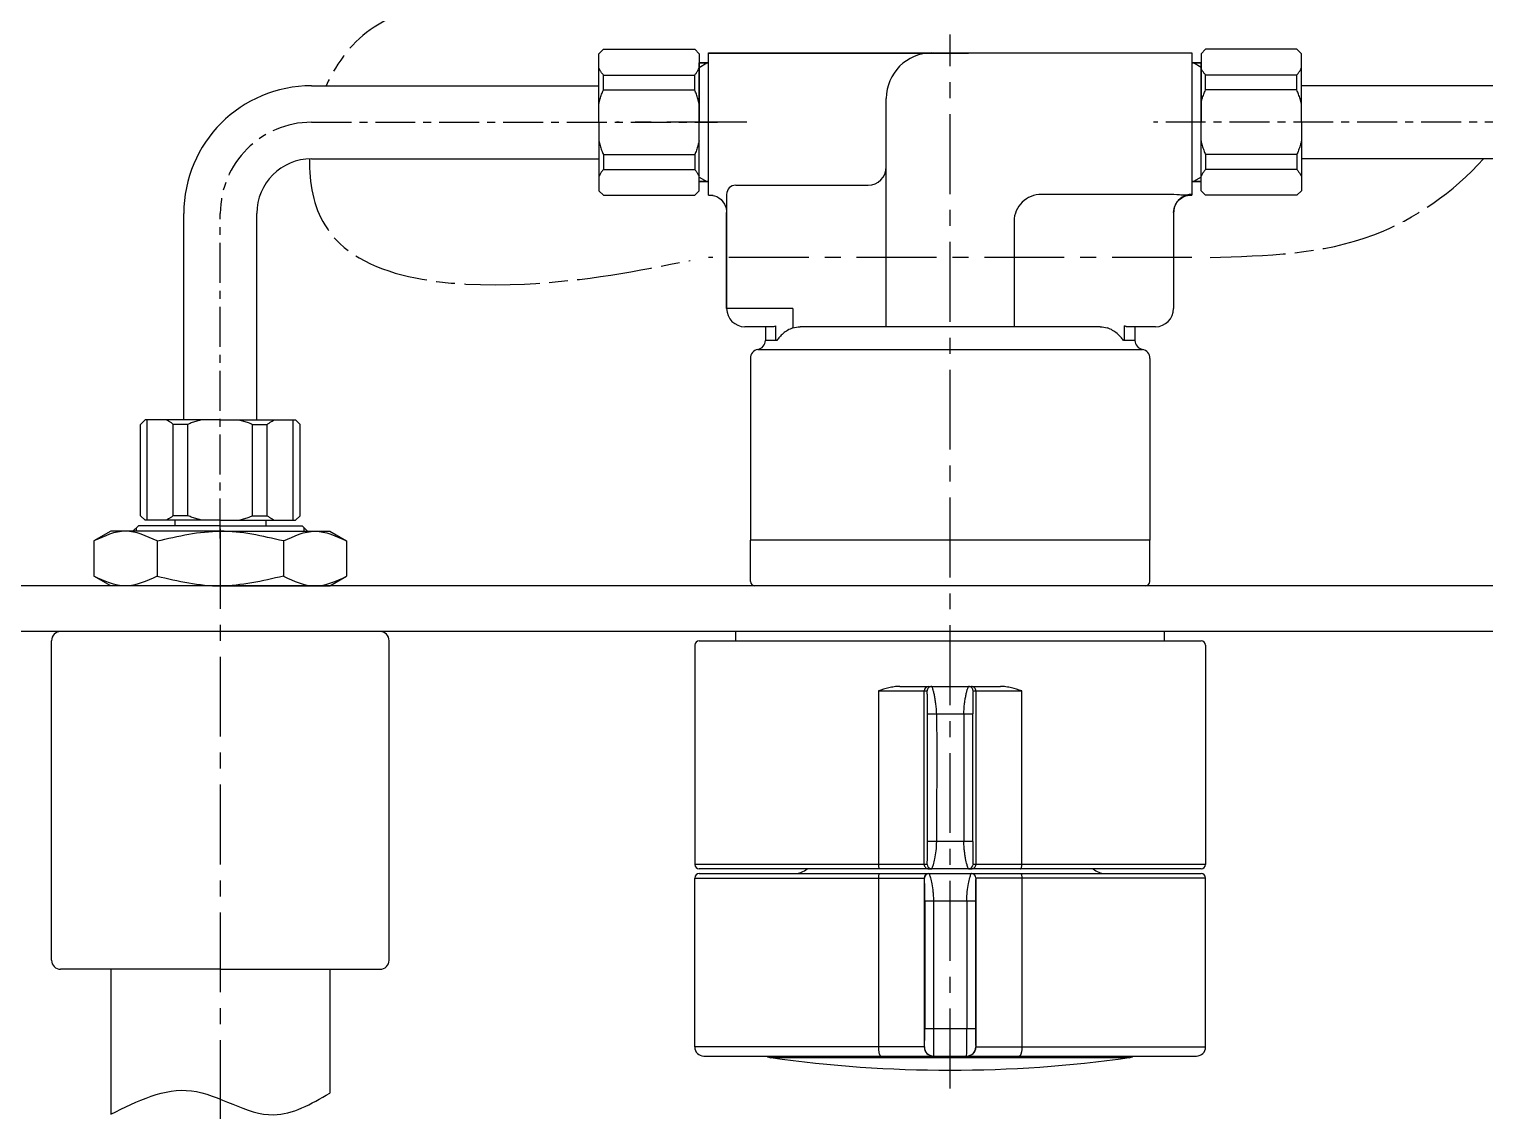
# Model space of a CAD drawing. Extents: x 9929 to 10523, y -3370 to -2950.
# Drawn here: x 10014.2 to 10173.8, y -3130.2 to -3010.8 of the extents above; entities that cross this region are included whole.
import ezdxf

# ---------------------------------------------------------------- set-up
doc = ezdxf.new("R2010")
doc.units = 0
doc.header["$LTSCALE"] = 7
doc.header["$MEASUREMENT"] = 0
doc.linetypes.add('CENTER', pattern=[2, 1.25, -0.25, 0.25, -0.25])
doc.linetypes.add('CHAIN', pattern=[0.3543, 0.2362, -0.0295, 0.0591, -0.0295])
doc.layers.get('0').update_dxf_attribs({"color": 2, "linetype": 'CONTINUOUS'})
for name, color, linetype in [('CENTER', 1, 'CENTER'), ('CL', 1, 'CENTER'), ('D', 2, 'CONTINUOUS'), ('DIM', 2, 'CONTINUOUS'), ('DWG', 7, 'CONTINUOUS')]:
    doc.layers.add(name, color=color, linetype=linetype)

msp = doc.modelspace()

# ---------------------------------------------------------------- linework, layer by layer
at = {"color": 7, "linetype": 'Continuous'}
for p, q in [((10077.14, -3017.45), (10077.14, -3015.83)), ((10077.14, -3015.83), (10087.14, -3015.83)), ((10087.14, -3017.45), (10087.14, -3015.83)), ((10143.14, -3017.45), (10143.14, -3015.83)), ((10153.14, -3015.83), (10143.14, -3015.83)), ((10153.14, -3017.45), (10153.14, -3015.83)), ((10077.14, -3017.45), (10087.14, -3017.45)), ((10153.14, -3017.45), (10143.14, -3017.45)), ((10077.14, -3024.53), (10077.14, -3026.15)), ((10077.14, -3024.53), (10087.14, -3024.53)), ((10087.14, -3024.53), (10087.14, -3026.15)), ((10143.14, -3024.53), (10143.14, -3026.15)), ((10153.14, -3024.53), (10143.14, -3024.53)), ((10153.14, -3024.53), (10153.14, -3026.15)), ((10077.14, -3026.15), (10087.14, -3026.15)), ((10153.14, -3026.15), (10143.14, -3026.15)), ((10026.39, -3054.09), (10026.89, -3053.59)), ((10026.39, -3064.09), (10026.39, -3054.09)), ((10035.14, -3053.59), (10026.89, -3053.59)), ((10031.59, -3054.09), (10029.98, -3054.09)), ((10029.98, -3064.09), (10029.98, -3054.09)), ((10031.59, -3064.09), (10031.59, -3054.09)), ((10035.14, -3053.59), (10043.39, -3053.59)), ((10038.68, -3054.09), (10040.29, -3054.09)), ((10038.68, -3064.09), (10038.68, -3054.09)), ((10040.29, -3064.09), (10040.29, -3054.09)), ((10043.89, -3054.09), (10043.39, -3053.59)), ((10043.89, -3064.09), (10043.89, -3054.09)), ((10026.16, -3065.19), (10025.56, -3065.79)), ((10035.14, -3065.19), (10026.16, -3065.19)), ((10026.89, -3064.59), (10026.39, -3064.09)), ((10035.14, -3064.59), (10026.89, -3064.59)), ((10031.59, -3064.09), (10029.98, -3064.09)), ((10030.14, -3064.59), (10030.14, -3065.17)), ((10035.14, -3064.59), (10043.39, -3064.59)), ((10035.14, -3065.19), (10044.11, -3065.19)), ((10038.68, -3064.09), (10040.29, -3064.09)), ((10040.14, -3064.59), (10040.14, -3065.17)), ((10043.39, -3064.59), (10043.89, -3064.09)), ((10044.11, -3065.19), (10044.71, -3065.79)), ((10115.14, -3071.79), (9965.14, -3071.79)), ((10265.14, -3071.79), (10115.14, -3071.79)), ((10115.14, -3076.79), (9966.64, -3076.79)), ((10016.64, -3112.79), (10016.64, -3077.79)), ((10053.64, -3112.79), (10053.64, -3077.79)), ((10087.64, -3077.79), (10142.64, -3077.79)), ((10091.64, -3077.79), (10091.64, -3076.79)), ((10179.64, -3076.79), (10115.14, -3076.79)), ((10138.64, -3077.79), (10138.64, -3076.79)), ((10087.14, -3078.29), (10087.14, -3102.29)), ((10143.14, -3078.29), (10143.14, -3102.29)), ((10109.61, -3082.79), (10117.47, -3082.79)), ((10117.5, -3082.79), (10120.66, -3082.79)), ((10107.27, -3083.29), (10107.27, -3102.29)), ((10107.27, -3083.29), (10112.3, -3083.29)), ((10112.3, -3102.29), (10112.3, -3083.29)), ((10112.3, -3083.29), (10112.62, -3083.29)), ((10117.65, -3083.29), (10123, -3083.29)), ((10117.97, -3083.29), (10117.97, -3102.29)), ((10123, -3102.29), (10123, -3083.29)), ((10112.65, -3085.79), (10117.62, -3085.79)), ((10116.64, -3085.79), (10116.64, -3099.79)), ((10117.62, -3099.79), (10112.65, -3099.79)), ((10112.3, -3102.29), (10087.14, -3102.29)), ((10113.11, -3102.79), (10087.63, -3102.79)), ((10087.64, -3103.29), (10112.81, -3103.29)), ((10112.62, -3102.29), (10112.3, -3102.29)), ((10112.8, -3102.79), (10113.1, -3102.79)), ((10112.82, -3103.29), (10112.8, -3103.29)), ((10112.81, -3103.29), (10112.81, -3103.29)), ((10112.82, -3103.29), (10117.45, -3103.29)), ((10113.03, -3102.78), (10113.12, -3102.79)), ((10113.1, -3102.79), (10113.11, -3102.79)), ((10117.15, -3102.79), (10113.12, -3102.79)), ((10117.24, -3102.78), (10117.15, -3102.79)), ((10142.64, -3102.79), (10117.16, -3102.79)), ((10117.16, -3102.79), (10117.17, -3102.79)), ((10117.17, -3102.79), (10117.25, -3102.79)), ((10117.26, -3102.79), (10117.26, -3102.79)), ((10117.26, -3102.79), (10117.35, -3102.79)), ((10117.35, -3102.79), (10117.47, -3102.79)), ((10117.47, -3103.29), (10117.45, -3103.29)), ((10117.46, -3103.29), (10142.64, -3103.29)), ((10117.97, -3102.29), (10117.65, -3102.29)), ((10143.14, -3102.29), (10117.97, -3102.29)), ((10087.14, -3122.29), (10087.14, -3103.79)), ((10087.14, -3103.79), (10112.3, -3103.79)), ((10107.27, -3103.79), (10107.27, -3122.29)), ((10112.3, -3103.79), (10112.3, -3122.29)), ((10112.32, -3103.79), (10112.3, -3103.79)), ((10117.97, -3103.79), (10117.97, -3122.29)), ((10143.14, -3103.79), (10117.97, -3103.79)), ((10123, -3103.79), (10123, -3122.29)), ((10143.14, -3122.29), (10143.14, -3103.79)), ((10112.36, -3106.29), (10117.91, -3106.29)), ((10112.36, -3106.29), (10112.36, -3120.29)), ((10113.31, -3106.29), (10113.31, -3120.29)), ((10117.91, -3106.29), (10117.91, -3120.29)), ((10035.14, -3113.79), (10017.64, -3113.79)), ((10023.14, -3113.79), (10023.14, -3129.66)), ((10035.14, -3113.79), (10052.64, -3113.79)), ((10047.14, -3113.79), (10047.14, -3127.36)), ((10112.36, -3120.29), (10117.91, -3120.29)), ((10112.32, -3122.29), (10087.14, -3122.29)), ((10117.95, -3122.29), (10143.14, -3122.29)), ((10088.14, -3123.29), (10142.14, -3123.29)), ((10134.77, -3123.47), (10095.49, -3123.47))]:
    msp.add_line(p, q, dxfattribs=at)
for centre, radius, start, end in [((10017.64, -3077.79), 1, 90, 180), ((10052.64, -3077.79), 1, 0, 90), ((10087.64, -3078.29), 0.5, 90, 180), ((10142.64, -3078.29), 0.5, 0, 90), ((10112.8, -3083.29), 0.5, 90.0028, 180.0023), ((10113.12, -3083.29), 0.5, 89.99, 180.0188), ((10117.15, -3083.29), 0.5, 359.9537, 90.0376), ((10117.47, -3083.29), 0.5, 359.9885, 89.998), ((10087.64, -3102.29), 0.5, 180.0003, 269.9489), ((10087.64, -3103.79), 0.5, 90.0266, 179.9876), ((10112.8, -3102.29), 0.5, 179.9874, 269.9946), ((10112.8, -3103.79), 0.5, 90.009, 180.0003), ((10112.82, -3103.79), 0.5, 92.0639, 180.0022), ((10113.12, -3102.29), 0.5, 179.9898, 259.6454), ((10112.82, -3103.78), 0.494, 90.0018, 92.084), ((10117.15, -3102.29), 0.5, 280.4792, 0.0318), ((10117.45, -3103.78), 0.493, 88.6958, 90.0238), ((10117.45, -3103.79), 0.5, 359.9736, 88.7076), ((10117.47, -3102.29), 0.5, 270.0014, 0.0082), ((10117.47, -3103.79), 0.5, 359.9982, 89.9924), ((10142.64, -3102.29), 0.5, 270.0626, 359.9816), ((10142.64, -3103.79), 0.5, 0.0124, 89.9734), ((10017.64, -3112.79), 1, 180, 270), ((10052.64, -3112.79), 1, 270, 0), ((10088.14, -3122.29), 1, 180.0122, 269.9814), ((10113.3, -3122.29), 1, 179.9982, 269.9924), ((10113.32, -3122.29), 1, 179.9982, 269.9924), ((10116.95, -3122.29), 1, 270.0076, 0.0018), ((10116.97, -3122.29), 1, 270.0076, 0.0018), ((10142.14, -3122.29), 1, 270.0186, 359.9878), ((10095.63, -3122.48), 1, 234.7722, 261.9723), ((10115.15, -2983.84), 141, 261.9886, 269.9951), ((10115.12, -2983.84), 141, 270.0049, 278.0114), ((10134.63, -3122.48), 1, 278.0277, 305.0775)]:
    msp.add_arc(centre, radius, start, end, dxfattribs=at)
for points in [[(10077.14, -3015.83), (10076.94, -3015.57), (10076.77, -3015.31), (10076.64, -3015.07)], [(10087.14, -3015.83), (10087.33, -3015.57), (10087.5, -3015.31), (10087.64, -3015.07)], [(10143.14, -3015.83), (10142.94, -3015.57), (10142.77, -3015.31), (10142.64, -3015.07)], [(10153.14, -3015.83), (10153.33, -3015.57), (10153.5, -3015.31), (10153.64, -3015.07)], [(10076.64, -3018.98), (10076.77, -3018.44), (10076.94, -3017.92), (10077.14, -3017.45)], [(10087.64, -3018.98), (10087.5, -3018.44), (10087.33, -3017.92), (10087.14, -3017.45)], [(10142.64, -3018.98), (10142.77, -3018.44), (10142.94, -3017.92), (10143.14, -3017.45)], [(10153.64, -3018.98), (10153.5, -3018.44), (10153.33, -3017.92), (10153.14, -3017.45)], [(10076.64, -3023.01), (10076.77, -3023.54), (10076.94, -3024.06), (10077.14, -3024.53)], [(10087.64, -3023.01), (10087.5, -3023.54), (10087.33, -3024.06), (10087.14, -3024.53)], [(10142.64, -3023.01), (10142.77, -3023.54), (10142.94, -3024.06), (10143.14, -3024.53)], [(10153.64, -3023.01), (10153.5, -3023.54), (10153.33, -3024.06), (10153.14, -3024.53)], [(10077.14, -3026.15), (10076.94, -3026.41), (10076.77, -3026.67), (10076.64, -3026.91)], [(10087.14, -3026.15), (10087.33, -3026.41), (10087.5, -3026.67), (10087.64, -3026.91)], [(10143.14, -3026.15), (10142.94, -3026.41), (10142.77, -3026.67), (10142.64, -3026.91)], [(10153.14, -3026.15), (10153.33, -3026.41), (10153.5, -3026.67), (10153.64, -3026.91)], [(10029.98, -3054.09), (10029.72, -3053.89), (10029.46, -3053.73), (10029.21, -3053.59)], [(10033.12, -3053.59), (10032.58, -3053.73), (10032.07, -3053.89), (10031.59, -3054.09)], [(10037.15, -3053.59), (10037.69, -3053.73), (10038.2, -3053.89), (10038.68, -3054.09)], [(10040.29, -3054.09), (10040.56, -3053.89), (10040.81, -3053.73), (10041.06, -3053.59)], [(10029.98, -3064.09), (10029.72, -3064.29), (10029.46, -3064.45), (10029.21, -3064.59)], [(10033.12, -3064.59), (10032.58, -3064.45), (10032.07, -3064.29), (10031.59, -3064.09)], [(10037.15, -3064.59), (10037.69, -3064.45), (10038.2, -3064.29), (10038.68, -3064.09)], [(10040.29, -3064.09), (10040.56, -3064.29), (10040.81, -3064.45), (10041.06, -3064.59)]]:
    msp.add_spline(points, degree=3, dxfattribs=at)
for points, knots in [([(10109.61, -3082.79), (10109.41, -3082.79), (10109.01, -3082.83), (10108.22, -3082.99), (10107.65, -3083.17), (10107.27, -3083.29)], [0, 0, 0, 0, 0.251576, 0.502258, 1, 1, 1, 1]), ([(10113.12, -3082.79), (10113.12, -3082.79), (10113.12, -3082.8), (10113.13, -3082.81), (10113.14, -3082.83), (10113.15, -3082.85), (10113.16, -3082.88), (10113.18, -3082.94), (10113.21, -3083.03), (10113.24, -3083.15), (10113.28, -3083.3), (10113.33, -3083.48), (10113.39, -3083.75), (10113.46, -3084.14), (10113.54, -3084.65), (10113.6, -3085.21), (10113.62, -3085.59), (10113.63, -3085.79)], [0, 0, 0, 0, 0.001791, 0.005861, 0.012336, 0.021228, 0.032533, 0.046215, 0.080441, 0.12337, 0.174482, 0.23326, 0.299161, 0.449799, 0.621006, 0.80673, 1, 1, 1, 1]), ([(10116.64, -3085.79), (10116.65, -3085.59), (10116.66, -3085.21), (10116.71, -3084.65), (10116.78, -3084.21), (10116.84, -3083.89), (10116.88, -3083.67), (10116.93, -3083.48), (10116.98, -3083.3), (10117.02, -3083.15), (10117.06, -3083.03), (10117.09, -3082.94), (10117.11, -3082.88), (10117.12, -3082.85), (10117.13, -3082.83), (10117.14, -3082.81), (10117.15, -3082.8), (10117.15, -3082.79), (10117.15, -3082.79)], [0, 0, 0, 0, 0.193069, 0.3786, 0.549619, 0.627792, 0.700137, 0.766025, 0.824837, 0.876026, 0.919077, 0.953465, 0.967239, 0.97864, 0.987619, 0.994158, 0.998258, 1, 1, 1, 1]), ([(10123, -3083.29), (10122.62, -3083.17), (10122.05, -3082.99), (10121.26, -3082.83), (10120.86, -3082.79), (10120.66, -3082.79)], [0, 0, 0, 0, 0.497741, 0.748424, 1, 1, 1, 1]), ([(10112.65, -3085.79), (10112.65, -3085.64), (10112.65, -3085.34), (10112.65, -3084.91), (10112.65, -3084.55), (10112.65, -3084.28), (10112.65, -3084.1), (10112.64, -3083.93), (10112.64, -3083.77), (10112.64, -3083.64), (10112.63, -3083.52), (10112.63, -3083.44), (10112.63, -3083.38), (10112.63, -3083.35), (10112.62, -3083.33), (10112.62, -3083.31), (10112.62, -3083.3), (10112.62, -3083.29), (10112.62, -3083.29)], [0, 0, 0, 0, 0.179666, 0.356568, 0.525023, 0.604006, 0.678318, 0.747052, 0.809301, 0.864167, 0.910765, 0.948329, 0.963506, 0.976165, 0.986217, 0.99358, 0.998176, 1, 1, 1, 1]), ([(10117.65, -3083.29), (10117.65, -3083.29), (10117.65, -3083.3), (10117.65, -3083.31), (10117.65, -3083.33), (10117.64, -3083.35), (10117.64, -3083.38), (10117.64, -3083.44), (10117.64, -3083.52), (10117.63, -3083.64), (10117.63, -3083.78), (10117.63, -3083.93), (10117.63, -3084.11), (10117.62, -3084.29), (10117.62, -3084.56), (10117.62, -3084.91), (10117.62, -3085.35), (10117.62, -3085.64), (10117.62, -3085.79)], [0, 0, 0, 0, 0.001817, 0.006461, 0.013918, 0.024104, 0.036927, 0.052293, 0.090281, 0.137324, 0.192603, 0.255188, 0.324143, 0.398539, 0.477454, 0.645325, 0.821202, 1, 1, 1, 1]), ([(10113.63, -3085.79), (10113.65, -3086.96), (10113.68, -3088.71), (10113.68, -3091.04), (10113.67, -3092.79), (10113.66, -3094.54), (10113.64, -3096.87), (10113.63, -3098.62), (10113.63, -3099.79)], [0, 0, 0, 0, 0.250002, 0.375001, 0.5, 0.625001, 0.750001, 1, 1, 1, 1]), ([(10117.62, -3099.79), (10117.62, -3097.46), (10117.62, -3092.79), (10117.62, -3088.13), (10117.62, -3085.79)], [0, 0, 0, 0, 0.5, 1, 1, 1, 1]), ([(10112.62, -3102.29), (10112.62, -3102.29), (10112.62, -3102.28), (10112.62, -3102.27), (10112.62, -3102.25), (10112.63, -3102.23), (10112.63, -3102.2), (10112.63, -3102.14), (10112.63, -3102.06), (10112.64, -3101.94), (10112.64, -3101.8), (10112.64, -3101.65), (10112.65, -3101.48), (10112.65, -3101.29), (10112.65, -3101.02), (10112.65, -3100.67), (10112.65, -3100.24), (10112.65, -3099.94), (10112.65, -3099.79)], [0, 0, 0, 0, 0.001842, 0.006513, 0.013996, 0.024207, 0.037052, 0.052436, 0.090452, 0.13751, 0.192793, 0.255372, 0.324313, 0.398691, 0.477585, 0.645409, 0.82124, 1, 1, 1, 1]), ([(10113.63, -3099.79), (10113.62, -3100.13), (10113.59, -3100.76), (10113.46, -3101.61), (10113.31, -3102.25), (10113.2, -3102.6), (10113.15, -3102.72)], [0, 0, 0, 0, 0.33761, 0.63689, 0.866138, 1, 1, 1, 1]), ([(10117.12, -3102.71), (10117.07, -3102.59), (10116.96, -3102.24), (10116.85, -3101.75), (10116.76, -3101.23), (10116.7, -3100.78), (10116.66, -3100.29), (10116.65, -3099.96), (10116.64, -3099.79)], [0, 0, 0, 0, 0.136285, 0.365933, 0.508259, 0.664171, 0.829659, 1, 1, 1, 1]), ([(10117.62, -3099.79), (10117.62, -3099.94), (10117.62, -3100.24), (10117.62, -3100.67), (10117.62, -3101.02), (10117.62, -3101.29), (10117.63, -3101.48), (10117.63, -3101.65), (10117.63, -3101.8), (10117.63, -3101.94), (10117.64, -3102.06), (10117.64, -3102.14), (10117.64, -3102.2), (10117.64, -3102.23), (10117.65, -3102.25), (10117.65, -3102.27), (10117.65, -3102.28), (10117.65, -3102.29), (10117.65, -3102.29)], [0, 0, 0, 0, 0.178781, 0.354629, 0.522462, 0.601353, 0.675726, 0.744661, 0.807234, 0.862511, 0.909565, 0.947575, 0.962956, 0.975798, 0.986007, 0.993488, 0.998158, 1, 1, 1, 1]), ([(10107.27, -3102.29), (10107.27, -3102.35), (10107.28, -3102.47), (10107.3, -3102.61), (10107.33, -3102.7), (10107.36, -3102.76), (10107.39, -3102.79), (10107.41, -3102.79)], [0, 0, 0, 0, 0.354542, 0.659832, 0.781393, 0.878094, 1, 1, 1, 1]), ([(10107.41, -3103.29), (10107.39, -3103.29), (10107.36, -3103.33), (10107.33, -3103.38), (10107.3, -3103.47), (10107.28, -3103.61), (10107.27, -3103.73), (10107.27, -3103.79)], [0, 0, 0, 0, 0.121952, 0.218523, 0.340125, 0.645378, 1, 1, 1, 1]), ([(10112.82, -3103.29), (10112.82, -3103.29), (10112.83, -3103.3), (10112.83, -3103.31), (10112.84, -3103.34), (10112.85, -3103.36), (10112.86, -3103.37)], [0, 0, 0, 0, 0.081756, 0.273131, 0.579124, 1, 1, 1, 1]), ([(10112.86, -3103.37), (10112.9, -3103.5), (10113.01, -3103.84), (10113.15, -3104.48), (10113.25, -3105.16), (10113.3, -3105.79), (10113.31, -3106.12), (10113.31, -3106.29)], [0, 0, 0, 0, 0.135996, 0.365233, 0.663522, 0.829294, 1, 1, 1, 1]), ([(10113.15, -3102.72), (10113.15, -3102.73), (10113.14, -3102.75), (10113.13, -3102.77), (10113.12, -3102.78), (10113.12, -3102.79), (10113.12, -3102.79)], [0, 0, 0, 0, 0.420817, 0.727338, 0.919292, 1, 1, 1, 1]), ([(10116.96, -3106.29), (10116.96, -3105.96), (10117, -3105.32), (10117.12, -3104.47), (10117.27, -3103.83), (10117.37, -3103.49), (10117.42, -3103.36)], [0, 0, 0, 0, 0.338256, 0.637627, 0.866438, 1, 1, 1, 1]), ([(10117.15, -3102.79), (10117.15, -3102.79), (10117.14, -3102.78), (10117.14, -3102.77), (10117.13, -3102.74), (10117.12, -3102.72), (10117.12, -3102.71)], [0, 0, 0, 0, 0.082781, 0.274576, 0.580227, 1, 1, 1, 1]), ([(10117.42, -3103.36), (10117.42, -3103.35), (10117.43, -3103.33), (10117.44, -3103.31), (10117.44, -3103.3), (10117.45, -3103.29), (10117.45, -3103.29)], [0, 0, 0, 0, 0.421766, 0.728495, 0.920015, 1, 1, 1, 1]), ([(10122.86, -3102.79), (10122.88, -3102.79), (10122.91, -3102.76), (10122.94, -3102.7), (10122.97, -3102.61), (10122.99, -3102.47), (10123, -3102.35), (10123, -3102.29)], [0, 0, 0, 0, 0.121955, 0.218598, 0.340088, 0.645428, 1, 1, 1, 1]), ([(10122.86, -3103.29), (10122.88, -3103.29), (10122.91, -3103.33), (10122.94, -3103.38), (10122.97, -3103.47), (10122.99, -3103.61), (10123, -3103.73), (10123, -3103.79)], [0, 0, 0, 0, 0.121894, 0.218441, 0.340034, 0.645315, 1, 1, 1, 1]), ([(10112.36, -3106.29), (10112.36, -3106.14), (10112.36, -3105.85), (10112.35, -3105.41), (10112.35, -3105), (10112.35, -3104.67), (10112.35, -3104.44), (10112.34, -3104.28), (10112.34, -3104.14), (10112.34, -3104.03), (10112.33, -3103.94), (10112.33, -3103.89), (10112.33, -3103.85), (10112.33, -3103.83), (10112.33, -3103.81), (10112.32, -3103.8), (10112.32, -3103.79), (10112.32, -3103.79)], [0, 0, 0, 0, 0.17901, 0.354903, 0.522524, 0.675461, 0.744196, 0.806565, 0.861714, 0.908798, 0.946923, 0.962337, 0.97517, 0.985361, 0.992895, 0.997763, 1, 1, 1, 1]), ([(10117.95, -3103.79), (10117.95, -3103.79), (10117.95, -3103.8), (10117.95, -3103.81), (10117.94, -3103.83), (10117.94, -3103.85), (10117.94, -3103.89), (10117.94, -3103.94), (10117.93, -3104.03), (10117.93, -3104.14), (10117.93, -3104.28), (10117.93, -3104.44), (10117.92, -3104.67), (10117.92, -3105), (10117.92, -3105.41), (10117.91, -3105.85), (10117.91, -3106.14), (10117.91, -3106.29)], [0, 0, 0, 0, 0.002225, 0.007084, 0.014612, 0.024799, 0.037628, 0.053041, 0.09117, 0.138263, 0.19342, 0.255795, 0.324536, 0.477484, 0.645107, 0.820995, 1, 1, 1, 1]), ([(10116.96, -3106.29), (10116.96, -3106.87), (10116.96, -3108.04), (10116.96, -3109.79), (10116.96, -3111.54), (10116.96, -3113.87), (10116.96, -3116.79), (10116.96, -3119.12), (10116.96, -3120.29)], [0, 0, 0, 0, 0.125, 0.25, 0.375, 0.5, 0.75, 1, 1, 1, 1]), ([(10112.32, -3122.29), (10112.32, -3122.29), (10112.32, -3122.29), (10112.33, -3122.28), (10112.33, -3122.27), (10112.33, -3122.25), (10112.33, -3122.23), (10112.33, -3122.19), (10112.34, -3122.13), (10112.34, -3122.05), (10112.34, -3121.95), (10112.34, -3121.83), (10112.35, -3121.65), (10112.35, -3121.39), (10112.35, -3121.05), (10112.36, -3120.68), (10112.36, -3120.42), (10112.36, -3120.29)], [0, 0, 0, 0, 0.001626, 0.005381, 0.011398, 0.01972, 0.030382, 0.043407, 0.076422, 0.118352, 0.16874, 0.227089, 0.292878, 0.444335, 0.617159, 0.804875, 1, 1, 1, 1]), ([(10113.31, -3120.29), (10113.31, -3120.62), (10113.31, -3121.24), (10113.31, -3122.09), (10113.31, -3122.74), (10113.32, -3123.09), (10113.32, -3123.22)], [0, 0, 0, 0, 0.338805, 0.639503, 0.868424, 1, 1, 1, 1]), ([(10116.95, -3123.22), (10116.96, -3123.09), (10116.96, -3122.74), (10116.96, -3122.09), (10116.96, -3121.24), (10116.96, -3120.62), (10116.96, -3120.29)], [0, 0, 0, 0, 0.131574, 0.360495, 0.661193, 1, 1, 1, 1]), ([(10117.91, -3120.29), (10117.91, -3120.42), (10117.91, -3120.68), (10117.92, -3121.05), (10117.92, -3121.39), (10117.92, -3121.65), (10117.93, -3121.83), (10117.93, -3121.95), (10117.93, -3122.05), (10117.94, -3122.13), (10117.94, -3122.19), (10117.94, -3122.23), (10117.94, -3122.25), (10117.94, -3122.27), (10117.95, -3122.28), (10117.95, -3122.29), (10117.95, -3122.29), (10117.95, -3122.29)], [0, 0, 0, 0, 0.195125, 0.382841, 0.555665, 0.707122, 0.77291, 0.83126, 0.881648, 0.923578, 0.956594, 0.969618, 0.980279, 0.988602, 0.994618, 0.998374, 1, 1, 1, 1]), ([(10107.27, -3122.29), (10107.27, -3122.42), (10107.28, -3122.6), (10107.32, -3122.84), (10107.35, -3122.99), (10107.38, -3123.1), (10107.42, -3123.17), (10107.46, -3123.24), (10107.51, -3123.29), (10107.55, -3123.29)], [0, 0, 0, 0, 0.354464, 0.51606, 0.659829, 0.781426, 0.832955, 0.878114, 1, 1, 1, 1]), ([(10123, -3122.29), (10123, -3122.42), (10122.99, -3122.6), (10122.96, -3122.84), (10122.92, -3122.99), (10122.89, -3123.1), (10122.85, -3123.17), (10122.81, -3123.24), (10122.76, -3123.29), (10122.72, -3123.29)], [0, 0, 0, 0, 0.354436, 0.516022, 0.659786, 0.781386, 0.83292, 0.878086, 1, 1, 1, 1]), ([(10113.32, -3123.22), (10113.32, -3123.23), (10113.32, -3123.25), (10113.32, -3123.27), (10113.32, -3123.28), (10113.32, -3123.29), (10113.32, -3123.29), (10113.32, -3123.29), (10113.32, -3123.29)], [0, 0, 0, 0, 0.435658, 0.747923, 0.857554, 0.936075, 0.983451, 1, 1, 1, 1]), ([(10116.95, -3123.29), (10116.95, -3123.29), (10116.95, -3123.29), (10116.95, -3123.29), (10116.95, -3123.28), (10116.95, -3123.27), (10116.95, -3123.25), (10116.95, -3123.23), (10116.95, -3123.22)], [0, 0, 0, 0, 0.01656, 0.063944, 0.14247, 0.252103, 0.564361, 1, 1, 1, 1])]:
    msp.add_open_spline(points, degree=3, knots=knots, dxfattribs=at)
for points in [[(10112.65, -3099.79), (10112.65, -3095.12), (10112.65, -3090.46), (10112.65, -3085.79)], [(10117.95, -3103.79), (10117.96, -3103.79), (10117.96, -3103.79), (10117.97, -3103.79)]]:
    msp.add_open_spline(points, degree=3, dxfattribs=at)
at = {"layer": 'CENTER'}
msp.add_line((10035.14, -3065.55), (10035.14, -3130.17), dxfattribs=at)
at = {"layer": 'CL'}
for p, q in [((10115.14, -3126.85), (10115.14, -3011.39)), ((10092.85, -3020.99), (10078.57, -3020.99)), ((10141.64, -3035.79), (10088.64, -3035.79))]:
    msp.add_line(p, q, dxfattribs=at)
at = {"layer": 'CL', "ltscale": 0.5}
for p, q in [((10045.14, -3020.99), (10089.64, -3020.99)), ((10185.14, -3020.99), (10137.42, -3020.99)), ((10035.14, -3066.59), (10035.14, -3030.99))]:
    msp.add_line(p, q, dxfattribs=at)
msp.add_arc((10045.14, -3030.99), 10, 90, 180, dxfattribs=at)
at = {"layer": 'CL', "linetype": 'CHAIN', "ltscale": 5}
for points, knots in [([(10178.87, -3016.99), (10179.1, -3016.47), (10181.58, -3010.29), (10181.44, -2996.98), (10171.29, -2978.59), (10157.91, -2978.21), (10151.2, -2978.02)], [41.763274, 41.763274, 41.763274, 41.763274, 43.445714, 61.538388, 80.236735, 99.086038, 99.086038, 99.086038, 99.086038]), ([(10151.2, -2992.51), (10155.46, -2993.11), (10162.5, -2994.1), (10160.12, -3009.4), (10130.11, -3007.52), (10100.98, -3005.8), (10070.58, -3006.21), (10052.01, -3009.14), (10047.95, -3014.33), (10046.74, -3016.99)], [0, 0, 0, 0, 10.631839, 17.515096, 36.592776, 81.538058, 116.190128, 126.87675, 135.200806, 135.200806, 135.200806, 135.200806]), ([(10044.91, -3024.99), (10044.86, -3027.67), (10046.94, -3037.98), (10068.07, -3039.8), (10080.92, -3037.26), (10086.64, -3036.13)], [142.893109, 142.893109, 142.893109, 142.893109, 150.480293, 173.316272, 191.647029, 191.647029, 191.647029, 191.647029]), ([(10143.64, -3035.79), (10149.77, -3035.63), (10160.75, -3035.34), (10170.29, -3028.67), (10173.62, -3024.99)], [0, 0, 0, 0, 18.131716, 32.429656, 32.429656, 32.429656, 32.429656])]:
    msp.add_open_spline(points, degree=3, knots=knots, dxfattribs=at)
at = {"layer": 'D', "color": 2}
for p, q in [((10025.94, -3065.79), (10025.94, -3065.41)), ((10044.34, -3065.79), (10044.34, -3065.41))]:
    msp.add_line(p, q, dxfattribs=at)
at = {"layer": 'D'}
msp.add_spline([(10023.14, -3129.66), (10031.97, -3127.1), (10040.98, -3129.73), (10047.14, -3127.36)], degree=3, dxfattribs=at)
at = {"layer": 'DIM'}
for p, q in [((10087.64, -3014.98), (10088.47, -3014.49)), ((10142.64, -3014.98), (10141.8, -3014.49)), ((10087.64, -3027.01), (10088.47, -3027.49)), ((10142.64, -3027.01), (10141.8, -3027.49))]:
    msp.add_line(p, q, dxfattribs=at)
at = {"layer": 'DWG'}
for p, q in [((10076.64, -3013.49), (10077.14, -3012.99)), ((10087.14, -3012.99), (10087.64, -3013.49)), ((10088.64, -3013.39), (10141.64, -3013.39)), ((10088.64, -3028.99), (10088.64, -3013.39)), ((10088.64, -3013.43), (10117.14, -3013.43)), ((10117.14, -3013.39), (10117.14, -3013.43)), ((10141.64, -3013.39), (10141.64, -3028.99)), ((10143.14, -3012.99), (10142.64, -3013.49)), ((10153.64, -3013.49), (10153.14, -3012.99)), ((10087.64, -3014.49), (10088.64, -3014.49)), ((10088.64, -3014.49), (10087.64, -3014.49)), ((10087.64, -3027.49), (10087.64, -3014.49)), ((10141.64, -3014.49), (10142.64, -3014.49)), ((10142.64, -3014.49), (10141.64, -3014.49)), ((10142.64, -3027.49), (10142.64, -3014.49)), ((10108.14, -3043.39), (10108.14, -3018.39)), ((10076.64, -3028.49), (10077.14, -3028.99)), ((10087.14, -3028.99), (10087.64, -3028.49)), ((10087.64, -3027.49), (10088.64, -3027.49)), ((10088.64, -3027.49), (10087.64, -3027.49)), ((10091.64, -3027.89), (10106.14, -3027.89)), ((10141.64, -3027.49), (10142.64, -3027.49)), ((10142.64, -3027.49), (10141.64, -3027.49)), ((10143.14, -3028.99), (10142.64, -3028.49)), ((10153.64, -3028.49), (10153.14, -3028.99)), ((10088.64, -3028.99), (10089.05, -3028.99)), ((10089.04, -3028.99), (10089.04, -3028.99)), ((10090.64, -3028.89), (10090.64, -3041.39)), ((10138.64, -3028.9), (10125.14, -3028.9)), ((10141.22, -3028.99), (10141.24, -3028.99)), ((10141.23, -3028.99), (10141.24, -3028.99)), ((10141.25, -3028.99), (10141.64, -3028.99)), ((10090.64, -3041.39), (10090.64, -3030.88)), ((10122.14, -3031.81), (10122.14, -3036.39)), ((10122.14, -3031.81), (10122.14, -3043.39)), ((10139.64, -3030.88), (10139.64, -3041.39)), ((10097.9, -3041.39), (10090.64, -3041.39)), ((10097.9, -3041.39), (10097.9, -3043.52)), ((10095.79, -3043.39), (10092.64, -3043.39)), ((10094.89, -3043.39), (10094.89, -3044.89)), ((10096.01, -3043.28), (10096.01, -3044.89)), ((10131.59, -3043.39), (10098.69, -3043.39)), ((10134.26, -3044.89), (10134.26, -3043.28)), ((10137.64, -3043.39), (10134.48, -3043.39)), ((10135.39, -3043.39), (10135.39, -3044.89)), ((10094.06, -3045.88), (10136.21, -3045.88)), ((10096.13, -3044.89), (10094.89, -3044.89)), ((10135.39, -3044.89), (10134.14, -3044.89)), ((10093.24, -3046.86), (10093.24, -3066.79)), ((10137.04, -3046.86), (10137.04, -3066.79)), ((10023.14, -3065.79), (10021.28, -3066.86)), ((10021.28, -3066.86), (10021.28, -3070.72)), ((10035.14, -3065.79), (10023.14, -3065.79)), ((10028.21, -3066.86), (10028.21, -3070.72)), ((10035.14, -3065.79), (10047.14, -3065.79)), ((10042.06, -3066.86), (10042.06, -3070.72)), ((10047.14, -3065.79), (10048.99, -3066.86)), ((10048.99, -3066.86), (10048.99, -3070.72)), ((10093.24, -3071.29), (10093.24, -3066.79)), ((10137.04, -3066.79), (10093.24, -3066.79)), ((10137.04, -3071.29), (10137.04, -3066.79)), ((10023.14, -3071.79), (10021.28, -3070.72)), ((10047.14, -3071.79), (10048.99, -3070.72)), ((10035.14, -3071.79), (10023.14, -3071.79)), ((10035.14, -3071.79), (10023.14, -3071.79)), ((10035.14, -3071.79), (10047.14, -3071.79)), ((10035.14, -3071.79), (10047.14, -3071.79)), ((10136.54, -3071.79), (10093.74, -3071.79))]:
    msp.add_line(p, q, dxfattribs=at)
at = {"layer": 'DWG', "ltscale": 0.5}
for p, q in [((10045.14, -3016.99), (10076.64, -3016.99)), ((10185.14, -3016.99), (10153.64, -3016.99)), ((10045.14, -3024.99), (10076.64, -3024.99)), ((10185.14, -3024.99), (10153.64, -3024.99)), ((10031.14, -3053.59), (10031.14, -3030.99)), ((10031.14, -3053.59), (10031.14, -3030.99)), ((10039.14, -3053.59), (10039.14, -3030.99)), ((10039.14, -3053.59), (10039.14, -3030.99))]:
    msp.add_line(p, q, dxfattribs=at)
at = {"layer": 'DWG'}
for points in [[(10076.64, -3020.99), (10076.64, -3013.49)], [(10077.14, -3012.99), (10087.14, -3012.99)], [(10087.64, -3013.49), (10087.64, -3020.99)], [(10142.64, -3013.49), (10142.64, -3020.99)], [(10153.14, -3012.99), (10143.14, -3012.99)], [(10153.64, -3020.99), (10153.64, -3013.49)], [(10076.64, -3020.99), (10076.64, -3028.49)], [(10087.64, -3028.49), (10087.64, -3020.99)], [(10142.64, -3028.49), (10142.64, -3020.99)], [(10153.64, -3020.99), (10153.64, -3028.49)], [(10077.14, -3028.99), (10087.14, -3028.99)], [(10089.14, -3029.01), (10089.32, -3029.05), (10089.55, -3029.14), (10089.79, -3029.28), (10090.03, -3029.47), (10090.24, -3029.7), (10090.42, -3029.98), (10090.55, -3030.3), (10090.62, -3030.66), (10090.64, -3030.88)], [(10139.64, -3030.88), (10139.65, -3030.64), (10139.73, -3030.28), (10139.87, -3029.95), (10140.06, -3029.67), (10140.28, -3029.44), (10140.52, -3029.26), (10140.76, -3029.12), (10140.98, -3029.04), (10141.15, -3029)], [(10141.15, -3029), (10141.24, -3028.99), (10141.25, -3028.99)], [(10153.14, -3028.99), (10143.14, -3028.99)], [(10027.14, -3064.55), (10027.14, -3053.63)], [(10043.14, -3064.55), (10043.14, -3053.63)]]:
    msp.add_lwpolyline(points, dxfattribs=at)
for centre, radius, start, end in [((10113.14, -3018.39), 5, 90, 180), ((10106.14, -3025.89), 2, 270, 0), ((10091.64, -3028.89), 1, 90, 180), ((10141.6, -3030.88), 1.97, 146.6813, 163.5862), ((10141.62, -3030.89), 1.99, 138.3162, 146.6744), ((10141.63, -3030.9), 2, 104.794, 138.2521), ((10141.63, -3030.92), 2.02, 101.168, 104.8231), ((10141.23, -3025), 3.99, 270.0176, 270.2655), ((10141.64, -3030.93), 2.03, 90.0254, 101.1698), ((10141.6, -3030.88), 1.96, 167.3208, 179.9664), ((10141.59, -3030.88), 1.95, 163.6156, 167.3169), ((10092.64, -3041.39), 2, 180, 270), ((10137.64, -3041.39), 2, 270, 0), ((10094.24, -3046.86), 1, 100.0787, 180), ((10093.89, -3044.89), 1, 280.0787, 0), ((10136.39, -3044.89), 1, 180, 259.9213), ((10136.04, -3046.86), 1, 0, 79.9213), ((10093.74, -3071.29), 0.5, 180, 270), ((10136.54, -3071.29), 0.5, 270, 0), ((10098.13, -3101.29), 2, 270.0002, 311.4156), ((10132.13, -3101.29), 2, 228.5844, 269.9998)]:
    msp.add_arc(centre, radius, start, end, dxfattribs=at)
at = {"layer": 'DWG', "ltscale": 0.5}
for radius in [14, 6]:
    msp.add_arc((10045.14, -3030.99), radius, 90, 180, dxfattribs=at)
at = {"layer": 'DWG'}
for points, knots in [([(10089.04, -3028.99), (10089.05, -3028.99), (10089.09, -3028.99), (10089.13, -3028.99), (10089.16, -3028.99)], [0, 0, 0, 0, 0.240073, 1, 1, 1, 1]), ([(10125.14, -3028.9), (10124.75, -3028.9), (10123.98, -3029.05), (10122.99, -3029.69), (10122.32, -3030.66), (10122.15, -3031.43), (10122.14, -3031.81)], [0, 0, 0, 0, 0.250544, 0.500707, 0.750437, 1, 1, 1, 1]), ([(10141.11, -3028.99), (10140.94, -3028.99), (10140.56, -3028.97), (10139.74, -3028.92), (10139.09, -3028.9), (10138.64, -3028.9)], [0, 0, 0, 0, 0.208102, 0.454209, 1, 1, 1, 1]), ([(10141.11, -3028.99), (10140.94, -3028.99), (10140.56, -3028.97), (10139.74, -3028.92), (10139.09, -3028.9), (10138.64, -3028.9)], [0, 0, 0, 0, 0.208102, 0.454209, 1, 1, 1, 1]), ([(10141.25, -3028.99), (10141.27, -3028.99), (10141.32, -3028.99), (10141.37, -3028.99), (10141.41, -3028.99)], [0, 0, 0, 0, 0.270158, 1, 1, 1, 1]), ([(10141.41, -3028.99), (10141.44, -3028.98), (10141.5, -3028.98), (10141.56, -3028.96), (10141.6, -3028.95), (10141.63, -3028.93), (10141.64, -3028.91), (10141.64, -3028.9)], [0, 0, 0, 0, 0.381004, 0.66712, 0.775278, 0.862962, 1, 1, 1, 1]), ([(10096.01, -3043.28), (10095.99, -3043.3), (10095.93, -3043.35), (10095.85, -3043.39), (10095.79, -3043.39)], [0, 0, 0, 0, 0.296873, 1, 1, 1, 1]), ([(10097.9, -3043.52), (10097.7, -3043.59), (10097.32, -3043.77), (10096.91, -3044.06), (10096.63, -3044.32), (10096.44, -3044.52), (10096.28, -3044.71), (10096.18, -3044.83), (10096.13, -3044.89)], [0, 0, 0, 0, 0.280125, 0.545346, 0.670289, 0.789182, 0.900602, 1, 1, 1, 1]), ([(10134.14, -3044.89), (10134.09, -3044.83), (10133.99, -3044.71), (10133.83, -3044.52), (10133.64, -3044.32), (10133.36, -3044.06), (10132.95, -3043.77), (10132.57, -3043.59), (10132.37, -3043.52)], [0, 0, 0, 0, 0.099398, 0.210819, 0.329712, 0.454656, 0.719877, 1, 1, 1, 1]), ([(10134.48, -3043.39), (10134.46, -3043.39), (10134.38, -3043.38), (10134.31, -3043.33), (10134.26, -3043.28)], [0, 0, 0, 0, 0.215532, 1, 1, 1, 1])]:
    msp.add_open_spline(points, degree=3, knots=knots, dxfattribs=at)
for points in [[(10097.9, -3043.52), (10098.15, -3043.43), (10098.42, -3043.39), (10098.69, -3043.39)], [(10131.59, -3043.39), (10131.85, -3043.39), (10132.12, -3043.43), (10132.37, -3043.52)], [(10028.21, -3066.86), (10030.52, -3066.33), (10032.83, -3065.79), (10035.14, -3065.79)], [(10042.06, -3066.86), (10039.75, -3066.33), (10037.44, -3065.79), (10035.14, -3065.79)], [(10028.21, -3070.72), (10030.52, -3071.25), (10032.83, -3071.79), (10035.14, -3071.79)], [(10042.06, -3070.72), (10039.75, -3071.25), (10037.44, -3071.79), (10035.14, -3071.79)]]:
    msp.add_open_spline(points, degree=3, dxfattribs=at)
for points in [[(10028.21, -3066.86), (10024.74, -3065.79), (10021.28, -3066.86)], [(10042.06, -3066.86), (10045.53, -3065.79), (10048.99, -3066.86)], [(10028.21, -3070.72), (10024.74, -3071.79), (10021.28, -3070.72)], [(10042.06, -3070.72), (10045.53, -3071.79), (10048.99, -3070.72)]]:
    msp.add_spline(points, degree=3, dxfattribs=at)

doc.saveas('drawing.dxf')
